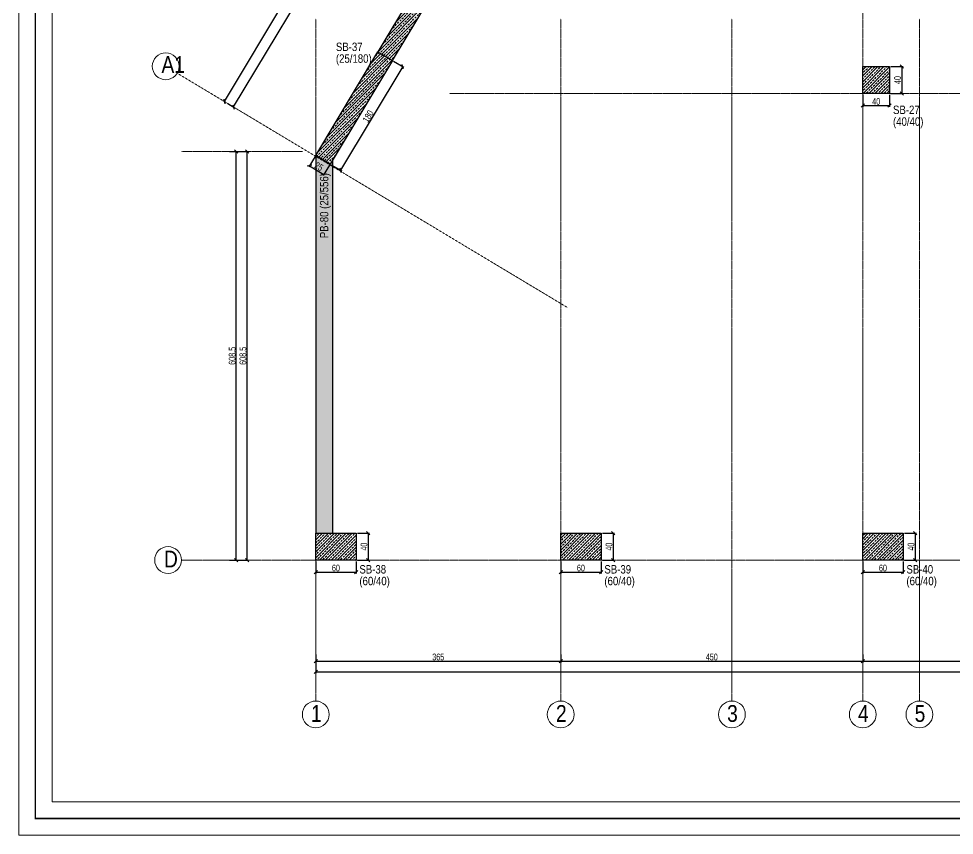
# Model space of a CAD drawing. Header units: millimetres. Extents: x -267 to 94375, y 6431 to 10838.
# Drawn here: x 39555 to 40949, y 6532 to 7748 of the extents above; entities that cross this region are included whole.
import ezdxf

# ---------------------------------------------------------------- set-up
doc = ezdxf.new("R2010")
doc.units = ezdxf.units.MM
doc.header["$LTSCALE"] = 0.0001
doc.linetypes.add('DASHED', pattern=[19.05, 12.7, -6.35])
for name, color, linetype, lineweight in [('AKS BALONU (BEYKENT)', 7, 'Continuous', 20), ('AKS CIZGISI (BEYKENT)', 252, 'DASHED', 20), ('AKS NO (BEYKENT)', 3, 'Continuous', 20), ('AKS OLCU (BEYKENT)', 200, 'Continuous', 20), ('KOLON (BEYKENT)', 3, 'Continuous', 30), ('KOLON ISMI (BEYKENT)', 91, 'Continuous', 20), ('OLCU (BEYKENT)', 14, 'Continuous', 20), ('PERDE (BEYKENT)', 6, 'Continuous', 30), ('PERDE ISMI (BEYKENT)', 240, 'Continuous', 20), ('SHEETSUMMARY-50', 152, 'Continuous', 20), ('SheetView', 40, 'Continuous', 20), ('SheetViewOut', 231, 'Continuous', 20), ('TARAMA (BEYKENT)', 252, 'Continuous', 25)]:
    doc.layers.add(name, color=color, linetype=linetype, lineweight=lineweight)
doc.styles.add('DSMOLC-50', font='bahnschrift light condensed', dxfattribs={"width": 0.75, "height": 10})
doc.styles.add('KLNOLC-50', font='bahnschrift light condensed', dxfattribs={"width": 0.75, "height": 10})
doc.styles.add('YAZI (BEYKENT)', font='')
doc.styles.get('YAZI (BEYKENT)').set_extended_font_data('Bahnschrift Light Condensed')
doc.dimstyles.new('DSMOLC-50', dxfattribs={"dimtxt": 10, "dimasz": 5, "dimexe": 2, "dimexo": 2, "dimgap": 1, "dimtad": 1, "dimdec": 1, "dimrnd": 0.5, "dimzin": 12, "dimdsep": 46, "dimtxsty": 'DSMOLC-50', "dimblk": 'OBLIQUE', "dimblk1": 'OBLIQUE', "dimblk2": 'OBLIQUE', "dimcen": 0, "dimclrt": 7, "dimadec": 0, "dimazin": 0, "dimtfac": 1, "dimtdec": 4, "dimtix": 1, "dimtmove": 2, "dimatfit": 3, "dimfxl": 1, "dimtzin": 0, "dimarcsym": 0})
doc.dimstyles.new('KLNOLC-50', dxfattribs={"dimtxt": 10, "dimasz": 5, "dimexe": 2, "dimexo": 2, "dimgap": 1, "dimtad": 1, "dimdec": 1, "dimrnd": 0.5, "dimzin": 12, "dimdsep": 46, "dimtxsty": 'KLNOLC-50', "dimblk": 'OBLIQUE', "dimblk1": 'OBLIQUE', "dimblk2": 'OBLIQUE', "dimcen": 0, "dimclrt": 7, "dimadec": 0, "dimazin": 0, "dimtfac": 1, "dimtdec": 4, "dimtix": 1, "dimtmove": 2, "dimatfit": 3, "dimfxl": 1, "dimtzin": 0, "dimarcsym": 0})
pattern_1 = [(45, (38345.936, 6088.7264), (-4.490128, 4.490128), []), (45, (38350.4263, 6088.7264), (-4.490128, 4.490128), [3.175, -1.5875])]
pattern_2 = [(45, (38345.936, 6088.7264), (-4.419417, 4.419417), []), (45, (38350.3556, 6088.7264), (-4.419417, 4.419417), [3.125, -1.5625])]

# ---------------------------------------------------------------- blocks, each defined once
blk = doc.blocks.new('_Oblique')
at = {"color": 0, "linetype": 'ByBlock', "lineweight": -2}
blk.add_line((-0.5, -0.5), (0.5, 0.5), dxfattribs=at)
blk = doc.blocks.new('*D321')
at = {"layer": 'AKS OLCU (BEYKENT)', "color": 0, "lineweight": -2, "transparency": 16777216}
for p, q in [((39997.9, 6801.3), (39997.9, 6789.3)), ((39997.9, 6791.3), (40362.9, 6791.3)), ((40362.9, 6801.3), (40362.9, 6789.3))]:
    blk.add_line(p, q, dxfattribs=at)
at = {"layer": 'DEFPOINTS', "color": 0, "lineweight": -3, "transparency": 16777216}
for p in [(39997.9, 6803.3), (40362.9, 6803.3), (40362.9, 6791.3)]:
    blk.add_point(p, dxfattribs=at)
at = {"layer": 'AKS OLCU (BEYKENT)', "color": 0, "lineweight": -2, "transparency": 16777216, "xscale": 5, "yscale": 5, "zscale": 5, "rotation": 180}
blk.add_blockref('_Oblique', (39997.9, 6791.3), dxfattribs=at)
at = {"layer": 'AKS OLCU (BEYKENT)', "color": 0, "lineweight": -2, "transparency": 16777216, "xscale": 5, "yscale": 5, "zscale": 5}
blk.add_blockref('_Oblique', (40362.9, 6791.3), dxfattribs=at)
at = {"layer": 'AKS OLCU (BEYKENT)', "color": 7, "transparency": 16777216, "insert": (40180.4, 6797.4), "char_height": 10, "attachment_point": 5, "style": 'DSMOLC-50'}
blk.add_mtext('365', dxfattribs=at)
blk = doc.blocks.new('*D322')
at = {"layer": 'AKS OLCU (BEYKENT)', "color": 0, "lineweight": -2, "transparency": 16777216}
for p, q in [((40362.9, 6801.3), (40362.9, 6789.3)), ((40362.9, 6791.3), (40812.9, 6791.3)), ((40812.9, 6801.3), (40812.9, 6789.3))]:
    blk.add_line(p, q, dxfattribs=at)
at = {"layer": 'DEFPOINTS', "color": 0, "lineweight": -3, "transparency": 16777216}
for p in [(40362.9, 6803.3), (40812.9, 6803.3), (40812.9, 6791.3)]:
    blk.add_point(p, dxfattribs=at)
at = {"layer": 'AKS OLCU (BEYKENT)', "color": 0, "lineweight": -2, "transparency": 16777216, "xscale": 5, "yscale": 5, "zscale": 5, "rotation": 180}
blk.add_blockref('_Oblique', (40362.9, 6791.3), dxfattribs=at)
at = {"layer": 'AKS OLCU (BEYKENT)', "color": 0, "lineweight": -2, "transparency": 16777216, "xscale": 5, "yscale": 5, "zscale": 5}
blk.add_blockref('_Oblique', (40812.9, 6791.3), dxfattribs=at)
at = {"layer": 'AKS OLCU (BEYKENT)', "color": 7, "transparency": 16777216, "insert": (40587.9, 6797.4), "char_height": 10, "attachment_point": 5, "style": 'DSMOLC-50'}
blk.add_mtext('450', dxfattribs=at)
blk = doc.blocks.new('*D323')
at = {"layer": 'AKS OLCU (BEYKENT)', "color": 0, "lineweight": -2, "transparency": 16777216}
for p, q in [((40812.9, 6801.3), (40812.9, 6789.3)), ((40812.9, 6791.3), (41382.9, 6791.3)), ((41382.9, 6801.3), (41382.9, 6789.3))]:
    blk.add_line(p, q, dxfattribs=at)
at = {"layer": 'DEFPOINTS', "color": 0, "lineweight": -3, "transparency": 16777216}
for p in [(40812.9, 6803.3), (41382.9, 6803.3), (41382.9, 6791.3)]:
    blk.add_point(p, dxfattribs=at)
at = {"layer": 'AKS OLCU (BEYKENT)', "color": 0, "lineweight": -2, "transparency": 16777216, "xscale": 5, "yscale": 5, "zscale": 5, "rotation": 180}
blk.add_blockref('_Oblique', (40812.9, 6791.3), dxfattribs=at)
at = {"layer": 'AKS OLCU (BEYKENT)', "color": 0, "lineweight": -2, "transparency": 16777216, "xscale": 5, "yscale": 5, "zscale": 5}
blk.add_blockref('_Oblique', (41382.9, 6791.3), dxfattribs=at)
at = {"layer": 'AKS OLCU (BEYKENT)', "color": 7, "transparency": 16777216, "insert": (41097.9, 6797.4), "char_height": 10, "attachment_point": 5, "style": 'DSMOLC-50'}
blk.add_mtext('570', dxfattribs=at)
blk = doc.blocks.new('*D350')
at = {"layer": 'AKS OLCU (BEYKENT)', "color": 0, "lineweight": -2, "transparency": 16777216}
for p, q in [((39997.9, 6801.3), (39997.9, 6773.3)), ((46367.9, 6801.3), (46367.9, 6773.3)), ((39997.9, 6775.3), (46367.9, 6775.3))]:
    blk.add_line(p, q, dxfattribs=at)
at = {"layer": 'DEFPOINTS', "color": 0, "lineweight": -3, "transparency": 16777216}
for p in [(39997.9, 6803.3), (46367.9, 6803.3), (46367.9, 6775.3)]:
    blk.add_point(p, dxfattribs=at)
at = {"layer": 'AKS OLCU (BEYKENT)', "color": 0, "lineweight": -2, "transparency": 16777216, "xscale": 5, "yscale": 5, "zscale": 5, "rotation": 180}
blk.add_blockref('_Oblique', (39997.9, 6775.3), dxfattribs=at)
at = {"layer": 'AKS OLCU (BEYKENT)', "color": 0, "lineweight": -2, "transparency": 16777216, "xscale": 5, "yscale": 5, "zscale": 5}
blk.add_blockref('_Oblique', (46367.9, 6775.3), dxfattribs=at)
at = {"layer": 'AKS OLCU (BEYKENT)', "color": 7, "transparency": 16777216, "insert": (43182.9, 6781.4), "char_height": 10, "attachment_point": 5, "style": 'DSMOLC-50'}
blk.add_mtext('6370', dxfattribs=at)
blk = doc.blocks.new('*D351')
at = {"layer": 'AKS OLCU (BEYKENT)', "color": 0, "lineweight": -2, "transparency": 16777216}
for p, q in [((39869.5, 7550.2), (39881.5, 7550.2)), ((39879.5, 6941.8), (39879.5, 7550.2)), ((39869.5, 6941.8), (39881.5, 6941.8))]:
    blk.add_line(p, q, dxfattribs=at)
at = {"layer": 'DEFPOINTS', "color": 0, "lineweight": -3, "transparency": 16777216}
for p in [(39867.5, 7550.2), (39879.5, 7550.2), (39867.5, 6941.8)]:
    blk.add_point(p, dxfattribs=at)
at = {"layer": 'AKS OLCU (BEYKENT)', "color": 0, "lineweight": -2, "transparency": 16777216, "xscale": 5, "yscale": 5, "zscale": 5}
for p, rotation in [((39879.5, 7550.2), 90), ((39879.5, 6941.8), 270)]:
    blk.add_blockref('_Oblique', p, dxfattribs=dict(at, rotation=rotation))
at = {"layer": 'AKS OLCU (BEYKENT)', "color": 7, "transparency": 16777216, "insert": (39873.4, 7246), "char_height": 10, "attachment_point": 5, "rotation": 90, "style": 'DSMOLC-50'}
blk.add_mtext('608.5', dxfattribs=at)
blk = doc.blocks.new('*D352')
at = {"layer": 'AKS OLCU (BEYKENT)', "color": 0, "lineweight": -2, "transparency": 16777216}
for p, q in [((39869.5, 7550.2), (39897.5, 7550.2)), ((39895.5, 6941.8), (39895.5, 7550.2)), ((39869.5, 6941.8), (39897.5, 6941.8))]:
    blk.add_line(p, q, dxfattribs=at)
at = {"layer": 'DEFPOINTS', "color": 0, "lineweight": -3, "transparency": 16777216}
for p in [(39867.5, 7550.2), (39895.5, 7550.2), (39867.5, 6941.8)]:
    blk.add_point(p, dxfattribs=at)
at = {"layer": 'AKS OLCU (BEYKENT)', "color": 0, "lineweight": -2, "transparency": 16777216, "xscale": 5, "yscale": 5, "zscale": 5}
for p, rotation in [((39895.5, 7550.2), 90), ((39895.5, 6941.8), 270)]:
    blk.add_blockref('_Oblique', p, dxfattribs=dict(at, rotation=rotation))
at = {"layer": 'AKS OLCU (BEYKENT)', "color": 7, "transparency": 16777216, "insert": (39889.4, 7246), "char_height": 10, "attachment_point": 5, "rotation": 90, "style": 'DSMOLC-50'}
blk.add_mtext('608.5', dxfattribs=at)
blk = doc.blocks.new('*D353')
at = {"layer": 'AKS OLCU (BEYKENT)', "color": 0, "lineweight": -2, "transparency": 16777216}
for p, q in [((40161.7, 8112.9), (40172, 8106.8)), ((39875.4, 7616.7), (40170.2, 8107.8)), ((39866.8, 7621.8), (39877.1, 7615.6))]:
    blk.add_line(p, q, dxfattribs=at)
at = {"layer": 'DEFPOINTS', "color": 0, "lineweight": -3, "transparency": 16777216}
for p in [(40160, 8114), (40170.2, 8107.8), (39865.1, 7622.8)]:
    blk.add_point(p, dxfattribs=at)
at = {"layer": 'AKS OLCU (BEYKENT)', "color": 0, "lineweight": -2, "transparency": 16777216, "xscale": 5, "yscale": 5, "zscale": 5}
for p, rotation in [((40170.2, 8107.8), 59.02034631152243), ((39875.4, 7616.7), 239.0203463115224)]:
    blk.add_blockref('_Oblique', p, dxfattribs=dict(at, rotation=rotation))
at = {"layer": 'AKS OLCU (BEYKENT)', "color": 7, "transparency": 16777216, "insert": (40017.6, 7865.4), "char_height": 10, "attachment_point": 5, "rotation": 59.0203, "style": 'DSMOLC-50'}
blk.add_mtext('573', dxfattribs=at)
blk = doc.blocks.new('*D341')
at = {"layer": 'AKS OLCU (BEYKENT)', "color": 0, "lineweight": -2, "transparency": 16777216}
for p, q in [((39861.7, 7624.9), (40761.7, 9124)), ((40763.4, 9123), (40760, 9125.1)), ((39863.4, 7623.9), (39859.9, 7625.9))]:
    blk.add_line(p, q, dxfattribs=at)
at = {"layer": 'DEFPOINTS', "color": 0, "lineweight": -3, "transparency": 16777216}
for p in [(40761.7, 9124), (40765.1, 9122), (39865.1, 7622.8)]:
    blk.add_point(p, dxfattribs=at)
at = {"layer": 'AKS OLCU (BEYKENT)', "color": 0, "lineweight": -2, "transparency": 16777216, "xscale": 5, "yscale": 5, "zscale": 5}
for p, rotation in [((40761.7, 9124), 59.02034631152243), ((39861.7, 7624.9), 239.0203463115224)]:
    blk.add_blockref('_Oblique', p, dxfattribs=dict(at, rotation=rotation))
at = {"layer": 'AKS OLCU (BEYKENT)', "color": 7, "transparency": 16777216, "insert": (40306.4, 8377.6), "char_height": 10, "attachment_point": 5, "rotation": 59.0203, "style": 'DSMOLC-50'}
blk.add_mtext('1748.5', dxfattribs=at)
blk = doc.blocks.new('*D387')
at = {"layer": 'DEFPOINTS', "color": 0, "lineweight": -3, "transparency": 16777216}
for p in [(40057.9, 6981.8), (40057.9, 6941.8), (40075.9, 6941.8)]:
    blk.add_point(p, dxfattribs=at)
at = {"layer": 'OLCU (BEYKENT)', "color": 0, "lineweight": -2, "transparency": 16777216}
for p, q in [((40059.9, 6981.8), (40077.9, 6981.8)), ((40075.9, 6981.8), (40075.9, 6941.8)), ((40059.9, 6941.8), (40077.9, 6941.8))]:
    blk.add_line(p, q, dxfattribs=at)
at = {"layer": 'OLCU (BEYKENT)', "color": 0, "lineweight": -2, "transparency": 16777216, "xscale": 5, "yscale": 5, "zscale": 5}
for p, rotation in [((40075.9, 6981.8), 90), ((40075.9, 6941.8), 270)]:
    blk.add_blockref('_Oblique', p, dxfattribs=dict(at, rotation=rotation))
at = {"layer": 'OLCU (BEYKENT)', "color": 7, "transparency": 16777216, "insert": (40069.8, 6961.8), "char_height": 10, "attachment_point": 5, "rotation": 90, "style": 'KLNOLC-50'}
blk.add_mtext('40', dxfattribs=at)
blk = doc.blocks.new('*D388')
at = {"layer": 'DEFPOINTS', "color": 0, "lineweight": -3, "transparency": 16777216}
for p in [(39997.9, 6941.8), (40057.9, 6941.8), (40057.9, 6923.8)]:
    blk.add_point(p, dxfattribs=at)
at = {"layer": 'OLCU (BEYKENT)', "color": 0, "lineweight": -2, "transparency": 16777216}
for p, q in [((39997.9, 6939.8), (39997.9, 6921.8)), ((40057.9, 6939.8), (40057.9, 6921.8)), ((39997.9, 6923.8), (40057.9, 6923.8))]:
    blk.add_line(p, q, dxfattribs=at)
at = {"layer": 'OLCU (BEYKENT)', "color": 0, "lineweight": -2, "transparency": 16777216, "xscale": 5, "yscale": 5, "zscale": 5, "rotation": 180}
blk.add_blockref('_Oblique', (39997.9, 6923.8), dxfattribs=at)
at = {"layer": 'OLCU (BEYKENT)', "color": 0, "lineweight": -2, "transparency": 16777216, "xscale": 5, "yscale": 5, "zscale": 5}
blk.add_blockref('_Oblique', (40057.9, 6923.8), dxfattribs=at)
at = {"layer": 'OLCU (BEYKENT)', "color": 7, "transparency": 16777216, "insert": (40027.9, 6929.9), "char_height": 10, "attachment_point": 5, "style": 'KLNOLC-50'}
blk.add_mtext('60', dxfattribs=at)
blk = doc.blocks.new('*D389')
at = {"layer": 'DEFPOINTS', "color": 0, "lineweight": -3, "transparency": 16777216}
for p in [(40422.9, 6981.8), (40422.9, 6941.8), (40440.9, 6941.8)]:
    blk.add_point(p, dxfattribs=at)
at = {"layer": 'OLCU (BEYKENT)', "color": 0, "lineweight": -2, "transparency": 16777216}
for p, q in [((40424.9, 6981.8), (40442.9, 6981.8)), ((40440.9, 6981.8), (40440.9, 6941.8)), ((40424.9, 6941.8), (40442.9, 6941.8))]:
    blk.add_line(p, q, dxfattribs=at)
at = {"layer": 'OLCU (BEYKENT)', "color": 0, "lineweight": -2, "transparency": 16777216, "xscale": 5, "yscale": 5, "zscale": 5}
for p, rotation in [((40440.9, 6981.8), 90), ((40440.9, 6941.8), 270)]:
    blk.add_blockref('_Oblique', p, dxfattribs=dict(at, rotation=rotation))
at = {"layer": 'OLCU (BEYKENT)', "color": 7, "transparency": 16777216, "insert": (40434.8, 6961.8), "char_height": 10, "attachment_point": 5, "rotation": 90, "style": 'KLNOLC-50'}
blk.add_mtext('40', dxfattribs=at)
blk = doc.blocks.new('*D390')
at = {"layer": 'DEFPOINTS', "color": 0, "lineweight": -3, "transparency": 16777216}
for p in [(40362.9, 6941.8), (40422.9, 6941.8), (40422.9, 6923.8)]:
    blk.add_point(p, dxfattribs=at)
at = {"layer": 'OLCU (BEYKENT)', "color": 0, "lineweight": -2, "transparency": 16777216}
for p, q in [((40362.9, 6939.8), (40362.9, 6921.8)), ((40422.9, 6939.8), (40422.9, 6921.8)), ((40362.9, 6923.8), (40422.9, 6923.8))]:
    blk.add_line(p, q, dxfattribs=at)
at = {"layer": 'OLCU (BEYKENT)', "color": 0, "lineweight": -2, "transparency": 16777216, "xscale": 5, "yscale": 5, "zscale": 5, "rotation": 180}
blk.add_blockref('_Oblique', (40362.9, 6923.8), dxfattribs=at)
at = {"layer": 'OLCU (BEYKENT)', "color": 0, "lineweight": -2, "transparency": 16777216, "xscale": 5, "yscale": 5, "zscale": 5}
blk.add_blockref('_Oblique', (40422.9, 6923.8), dxfattribs=at)
at = {"layer": 'OLCU (BEYKENT)', "color": 7, "transparency": 16777216, "insert": (40392.9, 6929.9), "char_height": 10, "attachment_point": 5, "style": 'KLNOLC-50'}
blk.add_mtext('60', dxfattribs=at)
blk = doc.blocks.new('*D391')
at = {"layer": 'DEFPOINTS', "color": 0, "lineweight": -3, "transparency": 16777216}
for p in [(40872.9, 6981.8), (40872.9, 6941.8), (40890.9, 6941.8)]:
    blk.add_point(p, dxfattribs=at)
at = {"layer": 'OLCU (BEYKENT)', "color": 0, "lineweight": -2, "transparency": 16777216}
for p, q in [((40874.9, 6981.8), (40892.9, 6981.8)), ((40890.9, 6981.8), (40890.9, 6941.8)), ((40874.9, 6941.8), (40892.9, 6941.8))]:
    blk.add_line(p, q, dxfattribs=at)
at = {"layer": 'OLCU (BEYKENT)', "color": 0, "lineweight": -2, "transparency": 16777216, "xscale": 5, "yscale": 5, "zscale": 5}
for p, rotation in [((40890.9, 6981.8), 90), ((40890.9, 6941.8), 270)]:
    blk.add_blockref('_Oblique', p, dxfattribs=dict(at, rotation=rotation))
at = {"layer": 'OLCU (BEYKENT)', "color": 7, "transparency": 16777216, "insert": (40884.8, 6961.8), "char_height": 10, "attachment_point": 5, "rotation": 90, "style": 'KLNOLC-50'}
blk.add_mtext('40', dxfattribs=at)
blk = doc.blocks.new('*D392')
at = {"layer": 'DEFPOINTS', "color": 0, "lineweight": -3, "transparency": 16777216}
for p in [(40812.9, 6941.8), (40872.9, 6941.8), (40872.9, 6923.8)]:
    blk.add_point(p, dxfattribs=at)
at = {"layer": 'OLCU (BEYKENT)', "color": 0, "lineweight": -2, "transparency": 16777216}
for p, q in [((40812.9, 6939.8), (40812.9, 6921.8)), ((40872.9, 6939.8), (40872.9, 6921.8)), ((40812.9, 6923.8), (40872.9, 6923.8))]:
    blk.add_line(p, q, dxfattribs=at)
at = {"layer": 'OLCU (BEYKENT)', "color": 0, "lineweight": -2, "transparency": 16777216, "xscale": 5, "yscale": 5, "zscale": 5, "rotation": 180}
blk.add_blockref('_Oblique', (40812.9, 6923.8), dxfattribs=at)
at = {"layer": 'OLCU (BEYKENT)', "color": 0, "lineweight": -2, "transparency": 16777216, "xscale": 5, "yscale": 5, "zscale": 5}
blk.add_blockref('_Oblique', (40872.9, 6923.8), dxfattribs=at)
at = {"layer": 'OLCU (BEYKENT)', "color": 7, "transparency": 16777216, "insert": (40842.9, 6929.9), "char_height": 10, "attachment_point": 5, "style": 'KLNOLC-50'}
blk.add_mtext('60', dxfattribs=at)
blk = doc.blocks.new('*D417')
at = {"layer": 'DEFPOINTS', "color": 0, "lineweight": -3, "transparency": 16777216}
for p in [(40852.9, 7676.8), (40852.9, 7636.8), (40870.9, 7636.8)]:
    blk.add_point(p, dxfattribs=at)
at = {"layer": 'OLCU (BEYKENT)', "color": 0, "lineweight": -2, "transparency": 16777216}
for p, q in [((40854.9, 7676.8), (40872.9, 7676.8)), ((40870.9, 7676.8), (40870.9, 7636.8)), ((40854.9, 7636.8), (40872.9, 7636.8))]:
    blk.add_line(p, q, dxfattribs=at)
at = {"layer": 'OLCU (BEYKENT)', "color": 0, "lineweight": -2, "transparency": 16777216, "xscale": 5, "yscale": 5, "zscale": 5}
for p, rotation in [((40870.9, 7676.8), 90), ((40870.9, 7636.8), 270)]:
    blk.add_blockref('_Oblique', p, dxfattribs=dict(at, rotation=rotation))
at = {"layer": 'OLCU (BEYKENT)', "color": 7, "transparency": 16777216, "insert": (40864.8, 7656.8), "char_height": 10, "attachment_point": 5, "rotation": 90, "style": 'KLNOLC-50'}
blk.add_mtext('40', dxfattribs=at)
blk = doc.blocks.new('*D418')
at = {"layer": 'DEFPOINTS', "color": 0, "lineweight": -3, "transparency": 16777216}
for p in [(40812.9, 7636.8), (40852.9, 7636.8), (40852.9, 7618.8)]:
    blk.add_point(p, dxfattribs=at)
at = {"layer": 'OLCU (BEYKENT)', "color": 0, "lineweight": -2, "transparency": 16777216}
for p, q in [((40812.9, 7634.8), (40812.9, 7616.8)), ((40852.9, 7634.8), (40852.9, 7616.8)), ((40812.9, 7618.8), (40852.9, 7618.8))]:
    blk.add_line(p, q, dxfattribs=at)
at = {"layer": 'OLCU (BEYKENT)', "color": 0, "lineweight": -2, "transparency": 16777216, "xscale": 5, "yscale": 5, "zscale": 5, "rotation": 180}
blk.add_blockref('_Oblique', (40812.9, 7618.8), dxfattribs=at)
at = {"layer": 'OLCU (BEYKENT)', "color": 0, "lineweight": -2, "transparency": 16777216, "xscale": 5, "yscale": 5, "zscale": 5}
blk.add_blockref('_Oblique', (40852.9, 7618.8), dxfattribs=at)
at = {"layer": 'OLCU (BEYKENT)', "color": 7, "transparency": 16777216, "insert": (40832.9, 7624.9), "char_height": 10, "attachment_point": 5, "style": 'KLNOLC-50'}
blk.add_mtext('40', dxfattribs=at)
blk = doc.blocks.new('*D455')
at = {"layer": 'DEFPOINTS', "color": 0, "lineweight": -3, "transparency": 16777216}
for p in [(40112, 7686.1), (40019.3, 7531.7), (40034.8, 7522.5)]:
    blk.add_point(p, dxfattribs=at)
at = {"layer": 'OLCU (BEYKENT)', "color": 0, "lineweight": -2, "transparency": 16777216}
for p, q in [((40113.7, 7685), (40129.1, 7675.8)), ((40127.4, 7676.8), (40034.8, 7522.5)), ((40021, 7530.7), (40036.5, 7521.5))]:
    blk.add_line(p, q, dxfattribs=at)
at = {"layer": 'OLCU (BEYKENT)', "color": 0, "lineweight": -2, "transparency": 16777216, "xscale": 5, "yscale": 5, "zscale": 5}
for p, rotation in [((40127.4, 7676.8), 59.02014529355311), ((40034.8, 7522.5), 239.0201452935531)]:
    blk.add_blockref('_Oblique', p, dxfattribs=dict(at, rotation=rotation))
at = {"layer": 'OLCU (BEYKENT)', "color": 7, "transparency": 16777216, "insert": (40075.9, 7602.8), "char_height": 10, "attachment_point": 5, "rotation": 59.0201, "style": 'KLNOLC-50'}
blk.add_mtext('180', dxfattribs=at)
blk = doc.blocks.new('*D456')
at = {"layer": 'DEFPOINTS', "color": 0, "lineweight": -3, "transparency": 16777216}
for p in [(39997.9, 7544.6), (40019.3, 7531.7), (40010.1, 7516.3)]:
    blk.add_point(p, dxfattribs=at)
at = {"layer": 'OLCU (BEYKENT)', "color": 0, "lineweight": -2, "transparency": 16777216}
for p, q in [((39996.9, 7542.9), (39987.6, 7527.5)), ((39988.6, 7529.2), (40010.1, 7516.3)), ((40018.3, 7530), (40009, 7514.6))]:
    blk.add_line(p, q, dxfattribs=at)
at = {"layer": 'OLCU (BEYKENT)', "color": 0, "lineweight": -2, "transparency": 16777216, "xscale": 5, "yscale": 5, "zscale": 5}
for p, rotation in [((39988.6, 7529.2), 149.0201452935129), ((40010.1, 7516.3), 329.0201452935129)]:
    blk.add_blockref('_Oblique', p, dxfattribs=dict(at, rotation=rotation))
at = {"layer": 'OLCU (BEYKENT)', "color": 7, "transparency": 16777216, "insert": (40002.5, 7528), "char_height": 10, "attachment_point": 5, "rotation": 329.0201, "style": 'KLNOLC-50'}
blk.add_mtext('25', dxfattribs=at)

msp = doc.modelspace()

# ---------------------------------------------------------------- hatches: boundary and pattern name
at = {"layer": 'TARAMA (BEYKENT)', "lineweight": -3}
h = msp.add_hatch(dxfattribs=at)
h.set_pattern_fill('ANSI33', color=256)
h.set_pattern_definition(pattern_1)
h.paths.add_polyline_path([(40298.09, 7996.05), (40276.66, 8008.92), (40090.55, 7698.94), (40110.82, 7686.77), (40112.4, 7686.77)])
at = {"layer": 'TARAMA (BEYKENT)'}
h = msp.add_hatch(dxfattribs=at)
h.set_pattern_fill('ANSI33', color=256, style=0, pattern_type=0)
h.set_pattern_definition(pattern_2)
h.paths.add_polyline_path([(40090.55, 7698.94), (40111.99, 7686.07), (40019.33, 7531.75), (39997.9, 7544.61)], flags=0)
h = msp.add_hatch(dxfattribs=at)
h.set_pattern_fill('ANSI33', color=256, style=0, pattern_type=0)
h.set_pattern_definition(pattern_2)
h.paths.add_polyline_path([(40812.9, 7676.77), (40852.9, 7676.77), (40852.9, 7636.77), (40812.9, 7636.77)], flags=0)
at = {"layer": 'TARAMA (BEYKENT)', "lineweight": -3}
h = msp.add_hatch(dxfattribs=at)
h.set_pattern_fill('ANSI33', color=256)
h.set_pattern_definition(pattern_1)
h.paths.add_polyline_path([(40022.9, 7537.69), (40019.33, 7531.75), (39997.9, 7544.61), (39997.8, 6981.77), (40022.9, 6981.77)])
at = {"layer": 'TARAMA (BEYKENT)'}
h = msp.add_hatch(dxfattribs=at)
h.set_pattern_fill('ANSI33', color=256, style=0, pattern_type=0)
h.set_pattern_definition(pattern_2)
h.paths.add_polyline_path([(39997.9, 6981.77), (40057.9, 6981.77), (40057.9, 6941.77), (39997.9, 6941.77)], flags=0)
h = msp.add_hatch(dxfattribs=at)
h.set_pattern_fill('ANSI33', color=256, style=0, pattern_type=0)
h.set_pattern_definition(pattern_2)
h.paths.add_polyline_path([(40362.9, 6981.77), (40422.9, 6981.77), (40422.9, 6941.77), (40362.9, 6941.77)], flags=0)
h = msp.add_hatch(dxfattribs=at)
h.set_pattern_fill('ANSI33', color=256, style=0, pattern_type=0)
h.set_pattern_definition(pattern_2)
h.paths.add_polyline_path([(40812.9, 6981.77), (40872.9, 6981.77), (40872.9, 6941.77), (40812.9, 6941.77)], flags=0)

# ---------------------------------------------------------------- linework, layer by layer
at = {"layer": 'AKS BALONU (BEYKENT)'}
for centre in [(39774.33, 7677.33), (39777.9, 6941.77), (39997.9, 6711.77), (40362.9, 6711.77), (40617.86, 6711.77, 0), (40812.9, 6711.77), (40897.3, 6711.77, 0)]:
    msp.add_circle(centre, 20, dxfattribs=at)
at = {"layer": 'AKS CIZGISI (BEYKENT)'}
for p, q in [((40812.9, 6731.77), (40812.9, 8660.8)), ((39997.9, 6731.77), (39997.9, 7748.07)), ((40362.9, 6731.77), (40362.9, 7748.07)), ((40617.86, 6731.77, 0), (40617.86, 7748.07, 0)), ((40897.3, 6731.77, 0), (40897.3, 7748.07, 0)), ((39791.47, 7667.04), (40372.71, 7318.07)), ((40197.24, 7636.77), (46582.9, 7636.77)), ((39977.9, 7550.16), (39797.9, 7550.16)), ((39797.9, 6941.77), (46582.9, 6941.77))]:
    msp.add_line(p, q, dxfattribs=at)
at = {"layer": 'KOLON (BEYKENT)'}
for points in [[(40090.55, 7698.94), (40111.99, 7686.07), (40019.33, 7531.75), (39997.9, 7544.61)], [(40812.9, 7676.77), (40852.9, 7676.77), (40852.9, 7636.77), (40812.9, 7636.77)], [(39997.9, 6981.77), (40057.9, 6981.77), (40057.9, 6941.77), (39997.9, 6941.77)], [(40362.9, 6981.77), (40422.9, 6981.77), (40422.9, 6941.77), (40362.9, 6941.77)], [(40812.9, 6981.77), (40872.9, 6981.77), (40872.9, 6941.77), (40812.9, 6941.77)]]:
    msp.add_lwpolyline(points, close=True, dxfattribs=at)
at = {"layer": 'PERDE (BEYKENT)'}
for p, q in [((40276.66, 8008.92), (40090.5, 7698.85)), ((40298.09, 7996.05), (40111.93, 7685.99)), ((39997.9, 7544.5), (39997.8, 6981.67)), ((40022.9, 7537.88), (40022.9, 6981.67))]:
    msp.add_line(p, q, dxfattribs=at)
at = {"layer": 'SHEETSUMMARY-50', "const_width": 2, "flags": 128}
msp.add_lwpolyline([(39580.33, 6556.81), (57139.42, 6556.81), (57139.42, 10706.81), (39580.33, 10706.81)], close=True, dxfattribs=at)
at = {"layer": 'SheetView'}
msp.add_lwpolyline([(39605.33, 6581.81), (56514.42, 6581.81), (56514.42, 10681.81), (39605.33, 10681.81)], close=True, dxfattribs=at)
at = {"layer": 'SheetViewOut'}
msp.add_lwpolyline([(39555.33, 6531.81), (57164.42, 6531.81), (57164.42, 10731.81), (39555.33, 10731.81)], close=True, dxfattribs=at)

# ---------------------------------------------------------------- texts
at = {"layer": 'AKS NO (BEYKENT)', "style": 'YAZI (BEYKENT)'}
for s, p in [('A1', (39768.03, 7667.45)), ('D', (39771.75, 6930.77)), ('1', (39990.8, 6700.77)), ('2', (40355.77, 6700.77)), ('3', (40610.74, 6700.77, 0)), ('4', (40805.78, 6700.77)), ('5', (40890.17, 6700.77, 0))]:
    msp.add_text(s, height=25, dxfattribs=at).set_placement(p)
at = {"layer": 'KOLON ISMI (BEYKENT)', "style": 'YAZI (BEYKENT)'}
for s, p in [('SB-37', (40027.9, 7700.1)), ('(25/180)', (40027.9, 7682.6)), ('SB-27', (40857.9, 7606.24)), ('(40/40)', (40857.9, 7588.74)), ('SB-38', (40062.9, 6921.77)), ('SB-39', (40427.9, 6921.77)), ('SB-40', (40877.9, 6921.77)), ('(60/40)', (40062.9, 6904.27)), ('(60/40)', (40427.9, 6904.27)), ('(60/40)', (40877.9, 6904.27))]:
    msp.add_text(s, height=12.5, dxfattribs=at).set_placement(p)
at = {"layer": 'PERDE ISMI (BEYKENT)', "style": 'YAZI (BEYKENT)'}
msp.add_text('PB-80 (25/556)', height=12.5, rotation=90, dxfattribs=at).set_placement((40016.66, 7421.18))

# ---------------------------------------------------------------- dimensions: what is measured, and where the dimension line sits
at = {"layer": 'AKS OLCU (BEYKENT)'}
for base, p1, p2, angle, picture, middle in [((40761.7, 9124.03), (39865.09, 7622.84), (40765.13, 9121.97), 59.02035, '*D341', (40306.45, 8377.61)), ((40170.25, 8107.8), (39865.09, 7622.84), (40159.96, 8113.98), 59.02035, '*D353', (40017.58, 7865.37)), ((39879.46, 7550.16), (39867.46, 6941.77), (39867.46, 7550.16), 90, '*D351', (39873.36, 7245.96)), ((39895.46, 7550.16), (39867.46, 6941.77), (39867.46, 7550.16), 90, '*D352', (39889.36, 7245.96))]:
    dim = msp.add_linear_dim(base=base, p1=p1, p2=p2, angle=angle, dimstyle='DSMOLC-50', dxfattribs=at)
    dim.commit()
    dim.dimension.update_dxf_attribs({"geometry": picture, "text_midpoint": middle})
for base, p1, p2, picture, middle in [((40362.9, 6791.26), (39997.9, 6803.26), (40362.9, 6803.26), '*D321', (40180.4, 6797.36)), ((46367.9, 6775.26), (39997.9, 6803.26), (46367.9, 6803.26), '*D350', (43182.9, 6781.36)), ((40812.9, 6791.26), (40362.9, 6803.26), (40812.9, 6803.26), '*D322', (40587.9, 6797.36)), ((41382.9, 6791.26), (40812.9, 6803.26), (41382.9, 6803.26), '*D323', (41097.9, 6797.36))]:
    dim = msp.add_linear_dim(base=base, p1=p1, p2=p2, dimstyle='DSMOLC-50', dxfattribs=at)
    dim.commit()
    dim.dimension.update_dxf_attribs({"geometry": picture, "text_midpoint": middle})
at = {"layer": 'OLCU (BEYKENT)'}
for base, p1, p2, angle, picture, middle in [((40034.77, 7522.48), (40111.98, 7686.07), (40019.33, 7531.75), 239.02015, '*D455', (40075.86, 7602.78)), ((40870.9, 7636.77), (40852.9, 7676.77), (40852.9, 7636.77), 270, '*D417', (40864.8, 7656.77)), ((40010.07, 7516.31), (39997.9, 7544.61), (40019.33, 7531.75), 329.02015, '*D456', (40002.49, 7527.98)), ((40075.9, 6941.77), (40057.9, 6981.77), (40057.9, 6941.77), 270, '*D387', (40069.8, 6961.77)), ((40440.9, 6941.77), (40422.9, 6981.77), (40422.9, 6941.77), 270, '*D389', (40434.8, 6961.77)), ((40890.9, 6941.77), (40872.9, 6981.77), (40872.9, 6941.77), 270, '*D391', (40884.8, 6961.77))]:
    dim = msp.add_linear_dim(base=base, p1=p1, p2=p2, angle=angle, dimstyle='KLNOLC-50', dxfattribs=at)
    dim.commit()
    dim.dimension.update_dxf_attribs({"geometry": picture, "text_midpoint": middle})
for base, p1, p2, picture, middle in [((40852.9, 7618.77), (40812.9, 7636.77), (40852.9, 7636.77), '*D418', (40832.9, 7624.88)), ((40057.9, 6923.77), (39997.9, 6941.77), (40057.9, 6941.77), '*D388', (40027.9, 6929.88)), ((40422.9, 6923.77), (40362.9, 6941.77), (40422.9, 6941.77), '*D390', (40392.9, 6929.88)), ((40872.9, 6923.77), (40812.9, 6941.77), (40872.9, 6941.77), '*D392', (40842.9, 6929.88))]:
    dim = msp.add_linear_dim(base=base, p1=p1, p2=p2, dimstyle='KLNOLC-50', dxfattribs=at)
    dim.commit()
    dim.dimension.update_dxf_attribs({"geometry": picture, "text_midpoint": middle})

doc.saveas('drawing.dxf')
